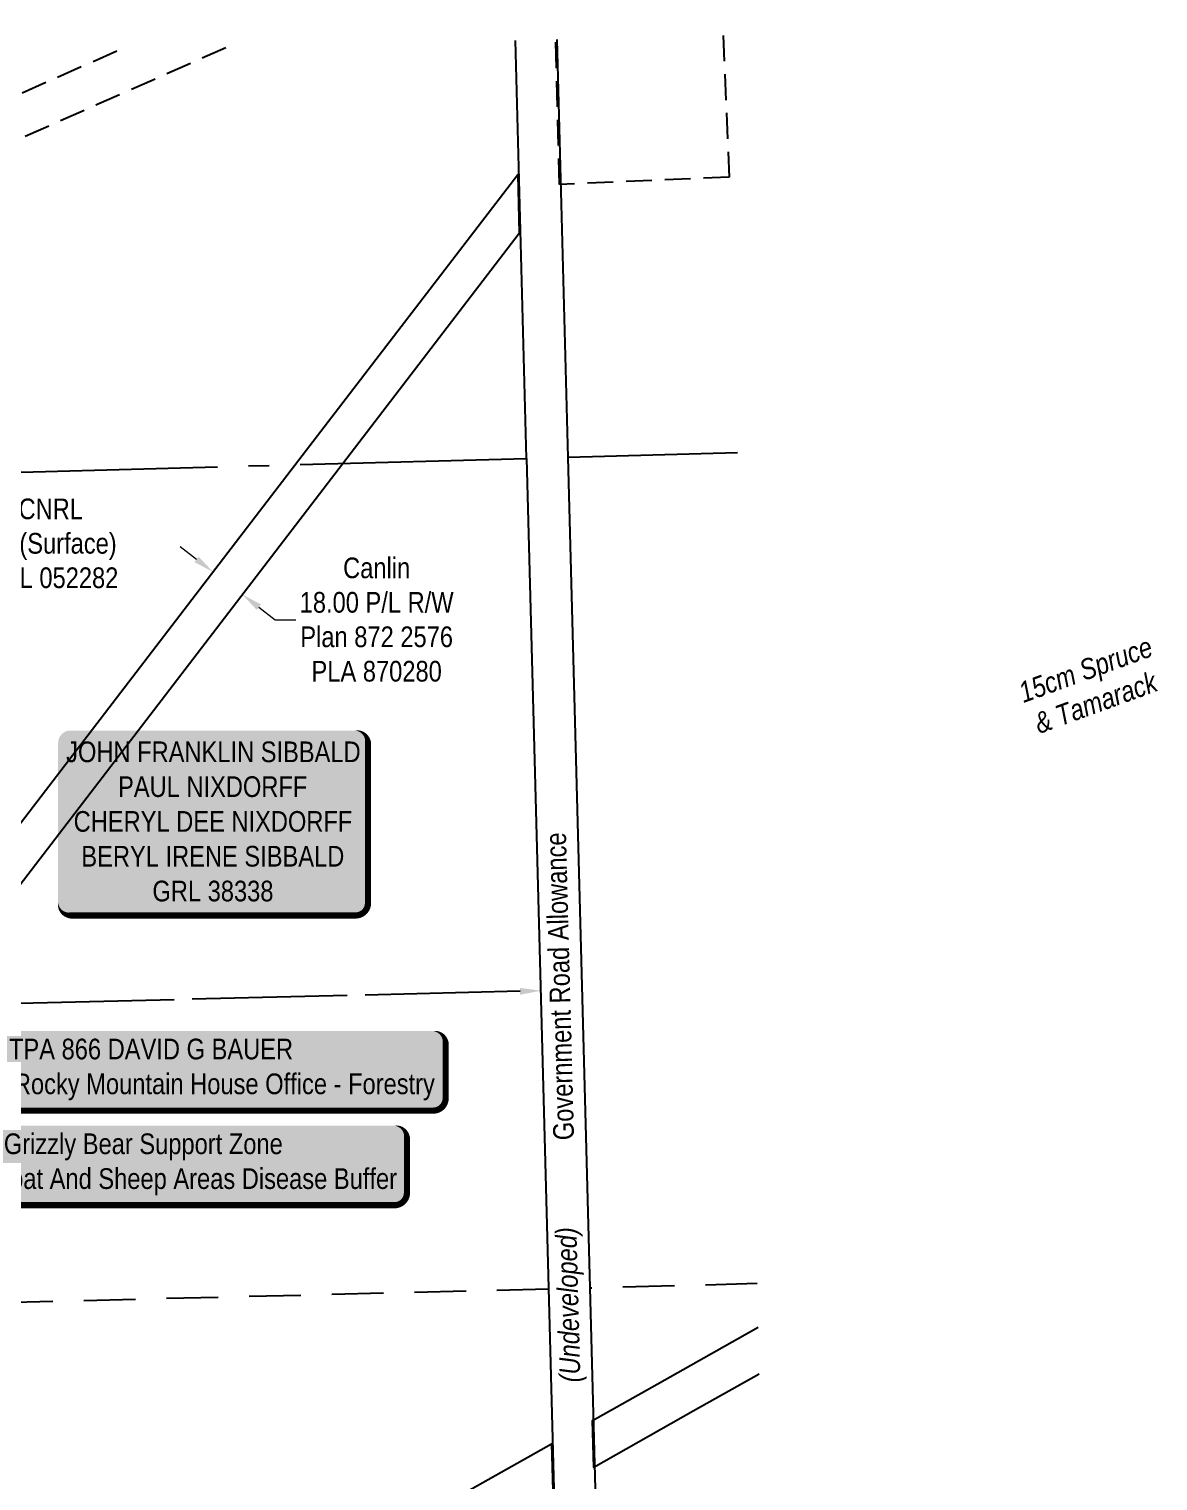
# Model space of a CAD drawing. Extents: x 627663 to 632082, y 5817591 to 5820351.
# Drawn here: x 628338 to 628884, y 5819609 to 5820311 of the extents above; entities that cross this region are included whole.
import ezdxf
from ezdxf.enums import TextEntityAlignment as Align

# ---------------------------------------------------------------- set-up
doc = ezdxf.new("R2010")
doc.units = 0
doc.header["$LTSCALE"] = 5
doc.header["$PDSIZE"] = 0.5
for name, pattern in [('foc-ACCESSROAD', [3.75, 2.5, -1.25]), ('foc-COORDS', [16.75, 15, -1.75]), ('foc-LSD', [8, 5, -3]), ('foc-QUARTERLINE', [33, 25, -3, 2, -3])]:
    doc.linetypes.add(name, pattern=pattern)
doc.layers.get('Defpoints').update_dxf_attribs({"color": 9})
for name, color, linetype in [('AS-OWNER', 7, 'Continuous'), ('AS-WILDLIFE-BLOCK', 131, 'Continuous'), ('C-AR', 13, 'foc-ACCESSROAD'), ('C-RW', 13, 'Continuous'), ('C-WS', 13, 'foc-ACCESSROAD'), ('F-RW', 190, 'Continuous'), ('L-ROAD-T', 7, 'Continuous'), ('L-SEC', 7, 'Continuous'), ('L-SECQ', 8, 'foc-QUARTERLINE'), ('L-SECTION-LSD', 7, 'foc-LSD'), ('P-OFFSETS', 7, 'foc-COORDS'), ('T-BUSH-T', 110, 'Continuous')]:
    doc.layers.add(name, color=color, linetype=linetype)
for name, color, linetype, lineweight in [('C-RW-T', 13, 'Continuous', 9), ('F-WS-T', 190, 'Continuous', 9), ('T-TEXT', 48, 'Continuous', 18)]:
    doc.layers.add(name, color=color, linetype=linetype, lineweight=lineweight)
doc.styles.add('80', font='ARIALN.TTF', dxfattribs={"height": 10})
doc.styles.add('80CG', font='ARIALN.TTF', dxfattribs={"height": 10})
doc.styles.add('80L', font='ARIALN.TTF', dxfattribs={"height": 10})
doc.styles.add('80LS', font='ARIALNI.TTF', dxfattribs={"height": 10})
doc.dimstyles.new('CG2011', dxfattribs={"dimscale": 5, "dimtxt": 9, "dimasz": 2, "dimexe": 0.2, "dimexo": 0.0625, "dimgap": 0.5, "dimtad": 0, "dimtih": 1, "dimtoh": 1, "dimzin": 0, "dimdsep": 46, "dimtxsty": '80CG', "dimcen": 0.1, "dimse1": 1, "dimse2": 1, "dimclrd": 256, "dimclrt": 256, "dimaunit": 1, "dimadec": 4, "dimazin": 0, "dimtfac": 0.06, "dimtofl": 0, "dimtmove": 0, "dimatfit": 1, "dimfxl": 0.2, "dimtolj": 1, "dimtzin": 0, "dimlwd": -1, "dimarcsym": 0})
doc.dimstyles.new('Compass 5 000', dxfattribs={"dimscale": 5, "dimtxt": 9, "dimasz": 2, "dimexe": 0.2, "dimexo": 0.0625, "dimgap": 0.5, "dimtad": 0, "dimtih": 1, "dimtoh": 1, "dimzin": 0, "dimdsep": 46, "dimtxsty": '80CG', "dimcen": 0.1, "dimse1": 1, "dimse2": 1, "dimclrd": 256, "dimclrt": 256, "dimaunit": 1, "dimadec": 4, "dimazin": 0, "dimtfac": 0.06, "dimtofl": 0, "dimtmove": 0, "dimatfit": 1, "dimfxl": 0.2, "dimtolj": 1, "dimtzin": 0, "dimlwd": -1, "dimarcsym": 0})

# ---------------------------------------------------------------- blocks, each defined once
blk = doc.blocks.new('*U33')
h = blk.add_hatch(color=255)
edge = h.paths.add_edge_path()
edge.add_line((-121.5, -20), (121.5, -20))
edge.add_arc((121.5, -14), 6, 270, 360)
edge.add_line((127.5, -14), (127.5, 12.5))
edge.add_arc((121.5, 12.5), 6, 0, 90)
edge.add_line((121.5, 18.5), (-121.5, 18.5))
edge.add_arc((-121.5, 12.5), 6, 90, 180)
edge.add_line((-127.5, 12.5), (-127.5, -14))
edge.add_arc((-121.5, -14), 6, 180, 270)
at = {"color": 131, "flags": 128}
blk.add_lwpolyline([(-121.5, -20, 3, 3, 0), (121.5, -20, 3, 3, 0.414214), (127.5, -14, 3, 3, 0), (127.5, 12.5, 3, 0, 0.414214), (121.5, 18.5, 0, 0, 0), (-121.5, 18.5, 0, 0, 0.414214), (-127.5, 12.5, 0, 0, 0), (-127.5, -14, 0, 3, 0.414214)], format="xyseb", close=True, dxfattribs=at)
at = {"color": 131, "style": '80'}
blk.add_attdef('ENTER_TEXT_001', (-35.99, -5), '', height=10, dxfattribs=at)
blk = doc.blocks.new('*U34')
h = blk.add_hatch(color=255)
edge = h.paths.add_edge_path()
edge.add_line((-136.5, -20), (136.5, -20))
edge.add_arc((136.5, -14), 6, 270, 360)
edge.add_line((142.5, -14), (142.5, 12.5))
edge.add_arc((136.5, 12.5), 6, 0, 90)
edge.add_line((136.5, 18.5), (-136.5, 18.5))
edge.add_arc((-136.5, 12.5), 6, 90, 180)
edge.add_line((-142.5, 12.5), (-142.5, -14))
edge.add_arc((-136.5, -14), 6, 180, 270)
at = {"color": 44, "flags": 128}
blk.add_lwpolyline([(-136.5, -20, 3, 3, 0), (136.5, -20, 3, 3, 0.414214), (142.5, -14, 3, 3, 0), (142.5, 12.5, 3, 0, 0.414214), (136.5, 18.5, 0, 0, 0), (-136.5, 18.5, 0, 0, 0.414214), (-142.5, 12.5, 0, 0, 0), (-142.5, -14, 0, 3, 0.414214)], format="xyseb", close=True, dxfattribs=at)
at = {"color": 44, "style": '80'}
blk.add_attdef('ENTER_TEXT_001', (-35.99, -5), '', height=10, dxfattribs=at)
blk = doc.blocks.new('*U37')
h = blk.add_hatch(color=59)
edge = h.paths.add_edge_path()
edge.add_line((-69, -45.5), (69, -45.5))
edge.add_arc((69, -39.5), 6, 270, 360)
edge.add_line((75, -39.5), (75, 38))
edge.add_arc((69, 38), 6, 0, 90)
edge.add_line((69, 44), (-69, 44))
edge.add_arc((-69, 38), 6, 90, 180)
edge.add_line((-75, 38), (-75, -39.5))
edge.add_arc((-69, -39.5), 6, 180, 270)
at = {"color": 1, "flags": 128}
blk.add_lwpolyline([(-69, -45.5, 3, 3, 0), (69, -45.5, 3, 3, 0.414214), (75, -39.5, 3, 3, 0), (75, 38, 3, 0, 0.414214), (69, 44, 0, 0, 0), (-69, 44, 0, 0, 0.414214), (-75, 38, 0, 0, 0), (-75, -39.5, 0, 3, 0.414214)], format="xyseb", close=True, dxfattribs=at)
blk.add_lwpolyline([(-72.52, -37.61, 0, 7.5, 0), (0, 0, 0, 0, 0)], format="xyseb", dxfattribs=at)
at = {"color": 1, "style": '80'}
blk.add_attdef('ENTER_TEXT_001', (-35.99, -5), '', height=10, dxfattribs=at)
blk = doc.blocks.new('*D44')
at = {"layer": 'C-RW-T', "transparency": 16777216}
for p, q in [((628418.77, 5820054.5), (628410.84, 5820060.58)), ((628448.92, 5820031.38), (628456.85, 5820025.3)), ((628456.85, 5820025.3), (628466.85, 5820025.3))]:
    blk.add_line(p, q, dxfattribs=at)
for points in [[(628419.79, 5820055.82), (628417.76, 5820053.17), (628426.71, 5820048.41)], [(628449.93, 5820032.71), (628447.9, 5820030.06), (628440.98, 5820037.47)]]:
    blk.add_solid(points, dxfattribs=at)
at = {"layer": 'Defpoints', "color": 0, "transparency": 16777216}
for p in [(628429.72, 5820052.34), (628443.99, 5820041.39), (628440.98, 5820037.47)]:
    blk.add_point(p, dxfattribs=at)
at = {"layer": 'C-RW-T', "transparency": 16777216, "insert": (628505.94, 5820025.3), "char_height": 10, "attachment_point": 5, "style": '80CG'}
blk.add_mtext('\\A1;Canlin\\P18.00 P/L R/W\\PPlan 872 2576\\PPLA 870280', dxfattribs=at)
blk = doc.blocks.new('*D52')
at = {"layer": 'Defpoints', "color": 0, "transparency": 16777216}
for p in [(628585.34, 5819845.78), (628585.34, 5819845.78), (627864.03, 5819828.23)]:
    blk.add_point(p, dxfattribs=at)
at = {"layer": 'P-OFFSETS', "transparency": 16777216}
for p, q in [((628575.34, 5819845.53), (628275.96, 5819838.25)), ((627864.03, 5819828.23), (628163.41, 5819835.52))]:
    blk.add_line(p, q, dxfattribs=at)
blk.add_solid([(628575.3, 5819847.2), (628575.38, 5819843.87), (628585.34, 5819845.78)], dxfattribs=at)
at = {"layer": 'P-OFFSETS', "transparency": 16777216, "insert": (628219.68, 5819836.88), "char_height": 10, "attachment_point": 5, "style": '80CG', "bg_fill": 3, "box_fill_scale": 1.1, "bg_fill_color": 256, "bg_fill_true_color": 13158600, "bg_fill_transparency": 0}
blk.add_mtext('\\A1;{\\fArial Narrow|b1|i0|c0|p34;\\H1.4x;\\C14;721.8 W. calc.}', dxfattribs=at)
blk = doc.blocks.new('_None')

msp = doc.modelspace()

# ---------------------------------------------------------------- linework, layer by layer
at = {"layer": 'C-AR'}
msp.add_lwpolyline([(628432.977, 5820301.975), (628268.018, 5820229.021), (628234.884, 5820236.025), (628214.892, 5820240.251), (628172.424, 5820249.229), (628166.243, 5820250.536), (628063.921, 5820289.391), (628032.851, 5820274.4), (628032.251, 5820296.308), (628062.82, 5820311.059), (628171.885, 5820269.79), (628265.834, 5820249.93), (628380.588, 5820300.679)], dxfattribs=at)
at = {"layer": 'C-RW'}
msp.add_lwpolyline([(628089.126, 5819608.166), (628091.91, 5819611.797), (628468.352, 5820102.72), (628574.207, 5820240.72), (628574.961, 5820212.152), (628491.489, 5820103.337), (628117.535, 5819615.642), (628099.661, 5819592.335)], dxfattribs=at)
at = {"layer": 'C-WS'}
msp.add_lwpolyline([(628673.636, 5820307.926), (628676.582, 5820239.437), (628594.444, 5820235.904), (628592.596, 5820305.922)], dxfattribs=at)
at = {"layer": 'F-RW'}
for points in [[(628691.028, 5819660.347), (628659.083, 5819642.325), (628610.984, 5819615.189), (628610.38, 5819637.818), (628641.755, 5819655.519), (628690.495, 5819683.016)], [(628453.631, 5819549.443), (628590.568, 5819626.636), (628591.172, 5819604.012)]]:
    msp.add_lwpolyline(points, dxfattribs=at)
at = {"layer": 'L-SEC'}
for p, q in [((628578.506, 5820103.282), (628573.144, 5820305.441)), ((628598.609, 5820103.815), (628593.248, 5820305.938)), ((628578.506, 5820103.282), (628599.826, 5819299.478)), ((628619.929, 5819300.011), (628598.609, 5820103.815))]:
    msp.add_line(p, q, dxfattribs=at)
at = {"layer": 'L-SECQ'}
for p, q in [((627809.213, 5820082.66), (628578.506, 5820103.282)), ((628680.542, 5820106.037), (628598.608, 5820103.825))]:
    msp.add_line(p, q, dxfattribs=at)
at = {"layer": 'L-SECTION-LSD'}
for p, q in [((628589.166, 5819701.38), (627785.369, 5819681.549)), ((628689.999, 5819704.093), (628609.269, 5819701.921))]:
    msp.add_line(p, q, dxfattribs=at)

# ---------------------------------------------------------------- block references
at = {"layer": 'AS-OWNER'}
ref = msp.add_blockref('*U37', (628426.78, 5819927.702), dxfattribs=dict(at, xscale=0.99965145, yscale=0.99965145, zscale=0.99965145))
ref.add_attrib('ENTER_TEXT_001', 'JOHN FRANKLIN SIBBALD', (628355.679, 5819956.376), dxfattribs={"layer": '0', "color": 1, "height": 9.99651, "style": '80'})
ref.add_attrib('ENTER_TEXT_002', 'PAUL NIXDORFF', (628380.787, 5819939.538), dxfattribs={"layer": '0', "color": 1, "height": 9.99651, "style": '80'})
ref.add_attrib('ENTER_TEXT_003', 'CHERYL DEE NIXDORFF', (628359.327, 5819922.7), dxfattribs={"layer": '0', "color": 1, "height": 9.99651, "style": '80'})
ref.add_attrib('ENTER_TEXT_004', 'BERYL IRENE SIBBALD', (628363.037, 5819905.862), dxfattribs={"layer": '0', "color": 1, "height": 9.99651, "style": '80'})
ref.add_attrib('ENTER_TEXT_005', 'GRL 38338', (628397.435, 5819889.024), dxfattribs={"layer": '0', "color": 1, "height": 9.9965, "style": '80'})
at = {"layer": 'AS-WILDLIFE-BLOCK', "linetype": 'ByBlock'}
ref = msp.add_blockref('*U33', (628393.101, 5819762.027), dxfattribs=at)
ref.add_attrib('ENTER_TEXT_001', 'Grizzly Bear Support Zone', (628325.536, 5819766.749), dxfattribs={"layer": '0', "color": 131, "height": 10, "style": '80'})
ref.add_attrib('ENTER_TEXT_002', 'Mountain Goat And Sheep Areas Disease Buffer', (628269.363, 5819749.905), dxfattribs={"layer": '0', "color": 131, "height": 10, "style": '80'})

# ---------------------------------------------------------------- texts
at = {"layer": 'F-WS-T', "insert": (628311.435, 5820083.922), "char_height": 9.99651, "attachment_point": 1, "style": '80L'}
msp.add_mtext_dynamic_manual_height_columns('\\pi21.218;CNRL\\P\\pi5.0672;9-8(Surface)\\P\\pi4.5695;MSL 052282', width=72.62292, gutter_width=50, heights=[0], dxfattribs=at)
at = {"layer": 'L-ROAD-T', "style": '80L'}
msp.add_text('Government Road Allowance', height=9.99651, rotation=91.51935, dxfattribs=at).set_placement((628594.491, 5819847.909), align=Align.MIDDLE_CENTER)
at = {"layer": 'T-BUSH-T', "insert": (628814.691, 5819994.052), "char_height": 10, "attachment_point": 1, "rotation": 20, "style": '80L'}
msp.add_mtext_dynamic_manual_height_columns('\\pi0.91098;{\\fArial Narrow|b0|i1|c0|p34;15cm Spruce \\P\\pi2.9369;& Tamarack}', width=67.33356, gutter_width=47.5, heights=[0], dxfattribs=at)
at = {"layer": 'T-TEXT', "style": '80LS'}
msp.add_text('(Undeveloped)', height=9.99651, rotation=91.51935, dxfattribs=at).set_placement((628598.578, 5819693.829), align=Align.MIDDLE_CENTER)

# ---------------------------------------------------------------- dimensions: what is measured, and where the dimension line sits
at = {"layer": 'C-RW-T'}
dim = msp.add_aligned_dim(p1=(628429.717, 5820052.336), p2=(628443.991, 5820041.392), distance=-4.945, text='Canlin\\P18.00 P/L R/W\\PPlan 872 2576\\PPLA 870280', dimstyle='Compass 5 000', dxfattribs=at)
dim.commit()
dim.dimension.update_dxf_attribs({"geometry": '*D44', "text_midpoint": (628505.939, 5820025.298)})

# ---------------------------------------------------------------- next in the draw order: dimensions: what is measured, and where the dimension line sits
at = {"layer": 'P-OFFSETS'}
dim = msp.add_aligned_dim(p1=(627864.03, 5819828.235), p2=(628585.336, 5819845.776), distance=0, text='{\\fArial Narrow|b1|i0|c0|p34;\\H1.4x;\\C14;721.8 W. calc.}', dimstyle='CG2011', override={"dimtxt": 10, "dimgap": 1, "dimtad": 0, "dimjust": 0, "dimdec": 1, "dimblk1": 'None', "dimsah": 1, "dimtix": 0, "dimtmove": 0, "dimatfit": 1, "dimtfill": 1}, dxfattribs=at)
dim.commit()
dim.dimension.update_dxf_attribs({"geometry": '*D52', "text_midpoint": (628219.685, 5819836.884)})

# ---------------------------------------------------------------- next in the draw order: block references
ref = msp.add_blockref('*U34', (628396.83, 5819807.792))
ref.add_attrib('ENTER_TEXT_001', 'TPA 866 DAVID G BAUER', (628328.013, 5819812.596), dxfattribs={"color": 44, "height": 10, "style": '80'})
ref.add_attrib('ENTER_TEXT_002', 'CLR090056 - Rocky Mountain House Office - Forestry', (628259.074, 5819795.752), dxfattribs={"color": 44, "height": 10, "style": '80'})

doc.saveas('drawing.dxf')
